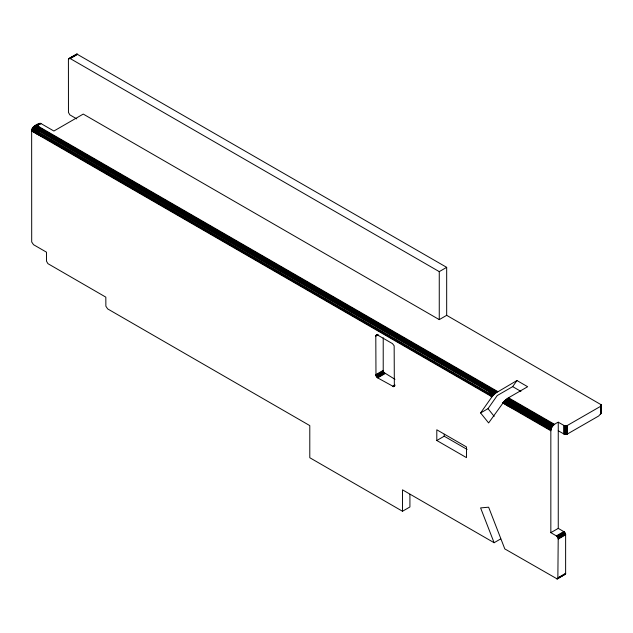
<?xml version="1.0" encoding="UTF-8"?>
<svg xmlns="http://www.w3.org/2000/svg" width="633" height="633" viewBox="0 0 633 633"><rect width="100%" height="100%" fill="white"/><g stroke="black" fill="none" stroke-linecap="round" stroke-linejoin="round"><path stroke-width="0.95" d="M409.915 494.31L409.915 506.962L402.501 511.25L309.79 457.722L309.79 425.605L107.673 308.912L105.869 306.206L105.822 297.138L47.926 263.66L46.533 261.247L46.486 252.179L33.502 244.678L31.697 241.972L31.65 131.023C31.444 126.893 37.663 122.976 40.923 123.53L53.9 131.023L83.247 114.075L439.262 319.618L446.676 315.337L601.2 404.764L601.176 413.127L598.731 415.968L567.065 434.198L564.28 434.198L558.259 430.772M557.855 578.72L558.211 538.58L556.818 536.159L550.837 532.654L550.837 430.772C550.908 426.555 554.682 423.659 558.259 422.211L564.28 425.629L567.065 425.629L600.582 406.339L601.2 404.764L601.215 410.421M39.064 124.598L39.475 123.498M446.676 315.337L446.676 267.348L76.878 54.058L68.815 58.56L68.411 59.66L68.459 112.437L69.852 114.858L76.759 118.893M375.796 336.139L376.493 334.865L377.656 335.063L392.484 343.632L394.153 345.808L394.343 385.378L393.639 386.652L377.656 377.885L375.978 375.709L375.796 336.139L378.273 334.707M500.695 538.912L494.104 542.718L480.597 507.911L488.621 507.191L504.802 548.906L557.206 578.942L565.625 573.791L565.625 534.292L564.232 531.878L558.259 528.373L550.837 532.654M31.65 131.023L491.96 396.78L488.818 394.312L490.488 390.355L495.528 393.18L516.955 380.536L527.661 386.716L508.513 397.769L504.604 400.784L488.621 422.931L480.597 412.945L492.245 396.393L495.528 393.18L490.955 389.801L39.135 128.942L34.57 126.347L33.399 127.035L494.959 393.647L490.488 390.355L33.968 126.655L40.116 123.277M553.005 425.621L510.182 400.903L508.924 402.723L508.054 405.421L550.876 430.139M39.254 123.775L33.399 127.035L38.668 129.504L37.118 132.795L492.593 395.973L488.818 394.312L31.682 130.445L36.943 134.077L42.316 136.53M75.881 54.929L76.237 54.28M480.597 412.945L488.011 408.665L497.237 395.538L512.675 386.628L516.955 380.536M33.968 126.655L39.135 128.942L40.148 128.016L497.269 391.922M40.148 128.016L36.54 125.761L37.212 125.666L40.148 128.016L35.867 125.904L40.512 123.34L35.867 125.904L496.699 392.302L491.968 388.868M39.768 123.324L32.884 127.478L494.413 394.13L490.061 390.972M34.957 126.553L32.457 128.001L37.553 131.435L493.898 394.604L489.689 391.621M68.593 58.837L76.878 54.058M68.459 59.209L77.273 54.122M69.108 58.394L70.271 58.592L77.685 54.311M70.271 58.592L439.262 271.628L446.676 267.348M375.978 335.316L377.632 334.359M375.844 335.688L377.49 334.738M375.796 374.673L383.218 370.392L383.218 337.785M375.844 375.179L383.266 370.898L383.218 370.392M375.978 375.709L383.4 371.429L383.266 370.898M376.2 376.247L383.622 371.959L383.4 371.429M376.493 376.754L383.914 372.473L394.96 379.317M376.849 377.213L384.263 372.932M377.236 377.592L384.658 373.312M377.656 377.885L385.07 373.605M392.484 386.454L394.96 385.022M392.895 386.636L394.549 385.687M393.291 386.708L394.937 385.75M436.802 440.497L466.474 457.627L466.474 446.922L436.802 429.791L436.802 440.497L444.224 436.216L467.107 449.43M556.399 535.866L563.821 531.585M556.818 536.159L564.232 531.878M557.206 536.547L564.62 532.266M557.554 537.006L564.976 532.725M557.855 537.512L565.269 533.231M558.077 538.042L565.491 533.761M558.211 538.58L565.625 534.292M558.259 539.079L565.673 534.798M558.259 577.62L565.673 573.34M556.818 578.879L565.625 573.791M557.206 578.942L565.491 574.163M39.111 124.147L32.884 127.478L38.249 130.113M34.111 127.146L32.457 128.001L37.869 130.762M36.54 125.761L40.923 123.53L37.212 125.666L497.807 391.59M564.976 574.606L563.821 574.408M553.503 425.123L510.681 400.404L506.819 398.909L510.182 400.903L506.234 399.36L552.546 426.183M554.017 424.696L511.195 399.977L507.405 398.481L510.681 400.404M509.723 401.464L505.664 399.827L552.118 426.8M509.296 402.074L505.118 400.309L551.747 427.441M485.171 387.293L496.114 392.729L491.445 389.295L485.638 386.731M508.924 402.723L504.604 400.784L551.43 428.114M513.41 408.507L508.014 406.046L502.95 402.572L508.054 405.421L503.298 402.153L508.164 404.756L550.987 429.475M488.937 393.655L492.98 395.538L31.935 129.219L37.118 132.795L31.777 129.844L37.007 133.46M508.608 403.395L504.121 401.259L551.177 428.802M489.119 392.974L493.416 395.079L489.372 392.286M508.354 404.076L503.686 401.718L508.164 404.756M37.553 131.435L32.148 128.594L37.3 132.115M39.626 128.444L35.211 126.094L39.135 128.942M512.675 386.628L520.912 391.384M508.513 397.769L554.548 424.347M502.665 402.96L550.837 430.772M494.104 542.718L402.501 489.839L402.501 511.25M507.975 398.102L511.195 399.977M488.818 394.312L492.245 396.393M488.011 408.665L494.191 416.348M383.622 371.959L383.914 372.473M601.2 404.764L601.31 411.102M601.35 411.782L601.334 405.096L600.939 413.76L600.582 406.339L600.582 414.322M567.524 425.416L567.524 433.985M567.065 425.629L567.065 434.198M566.543 425.78L566.543 434.341M565.965 425.851L565.965 434.42M565.38 425.851L565.38 434.42M564.81 425.78L564.81 434.341M564.28 425.629L564.28 434.198M563.821 425.416L563.821 433.985M558.259 422.211L558.259 528.373M444.224 434.27L444.224 436.216M439.262 271.628L439.262 319.618"/></g></svg>
